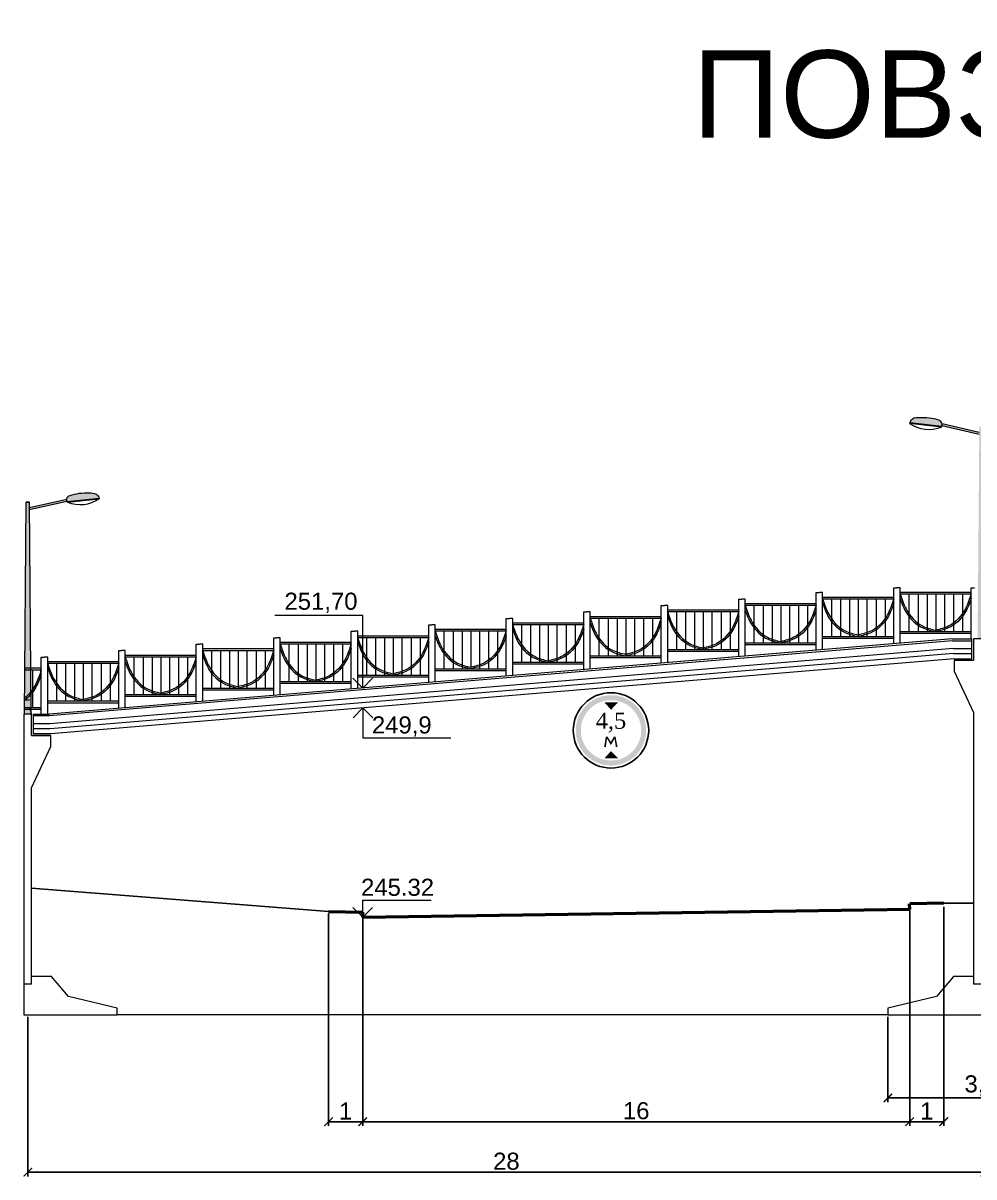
# Model space of a CAD drawing. Header units: millimetres. Extents: x -2825 to 30098, y -1816 to 5947.
# Drawn here: x -1453.17 to -1425.36, y -902.25 to -868.5 of the extents above; entities that cross this region are included whole.
import ezdxf

# ---------------------------------------------------------------- set-up
doc = ezdxf.new("R2010")
doc.units = ezdxf.units.MM
doc.linetypes.add('невидимая2', pattern=[4.7625, 3.175, -1.5875])
for name, color, linetype, lineweight in [('вертикалка', 200, 'Continuous', 9), ('дорога', 126, 'Continuous', 25), ('розрізи', 7, 'Continuous', 15), ('Текст', 7, 'Continuous', 20)]:
    doc.layers.add(name, color=color, linetype=linetype, lineweight=lineweight)
doc.styles.add('natasha', font='times.ttf', dxfattribs={"height": 2.5})
doc.styles.get("Standard").update_dxf_attribs({"font": 'arial.ttf'})
doc.dimstyles.new('Переход', dxfattribs={"dimscale": 0.1, "dimtxt": 5, "dimasz": 2.5, "dimexe": 1.25, "dimexo": 0.625, "dimtad": 1, "dimtxsty": 'Standard', "dimblk": 'ARCHTICK', "dimcen": 2.5, "dimadec": 0, "dimazin": 0, "dimtfac": 1, "dimtmove": 0, "dimatfit": 3, "dimldrblk": 'ARCHTICK', "dimfxl": 1, "dimarcsym": 0})

# ---------------------------------------------------------------- blocks, each defined once
blk = doc.blocks.new('_ArchTick')
at = {"color": 0, "linetype": 'ByBlock', "const_width": 0.15}
blk.add_lwpolyline([(-0.5, -0.5), (0.5, 0.5)], dxfattribs=at)
blk = doc.blocks.new('*D713')
at = {"layer": 'Defpoints', "color": 0, "transparency": 16777216}
for p in [(-1453.036, -897.508), (-1425.036, -897.508), (-1453.036, -902.11)]:
    blk.add_point(p, dxfattribs=at)
at = {"layer": 'Текст', "color": 0, "lineweight": -2, "transparency": 16777216}
for p, q in [((-1453.036, -897.57), (-1453.036, -902.235)), ((-1425.036, -897.57), (-1425.036, -902.235)), ((-1425.036, -902.11), (-1453.036, -902.11))]:
    blk.add_line(p, q, dxfattribs=at)
at = {"layer": 'Текст', "color": 0, "lineweight": -2, "transparency": 16777216, "xscale": 0.25, "yscale": 0.25, "zscale": 0.25, "rotation": 180}
blk.add_blockref('_ArchTick', (-1453.036, -902.11), dxfattribs=at)
at = {"layer": 'Текст', "color": 0, "lineweight": -2, "transparency": 16777216, "xscale": 0.25, "yscale": 0.25, "zscale": 0.25}
blk.add_blockref('_ArchTick', (-1425.036, -902.11), dxfattribs=at)
at = {"layer": 'Текст', "color": 0, "transparency": 16777216, "insert": (-1439.036, -901.792), "char_height": 0.5, "attachment_point": 5}
blk.add_mtext('28', dxfattribs=at)
blk = doc.blocks.new('*D715')
at = {"layer": 'Defpoints', "color": 0, "transparency": 16777216}
for p in [(-1443.238, -894.654), (-1427.238, -894.414), (-1443.238, -900.633)]:
    blk.add_point(p, dxfattribs=at)
at = {"layer": 'Текст', "color": 0, "lineweight": -2, "transparency": 16777216}
for p, q in [((-1427.238, -894.477), (-1427.238, -900.758)), ((-1443.238, -894.717), (-1443.238, -900.758)), ((-1427.238, -900.633), (-1443.238, -900.633))]:
    blk.add_line(p, q, dxfattribs=at)
at = {"layer": 'Текст', "color": 0, "lineweight": -2, "transparency": 16777216, "xscale": 0.25, "yscale": 0.25, "zscale": 0.25, "rotation": 180}
blk.add_blockref('_ArchTick', (-1443.238, -900.633), dxfattribs=at)
at = {"layer": 'Текст', "color": 0, "lineweight": -2, "transparency": 16777216, "xscale": 0.25, "yscale": 0.25, "zscale": 0.25}
blk.add_blockref('_ArchTick', (-1427.238, -900.633), dxfattribs=at)
at = {"layer": 'Текст', "color": 0, "transparency": 16777216, "insert": (-1435.238, -900.315), "char_height": 0.5, "attachment_point": 5}
blk.add_mtext('16', dxfattribs=at)
blk = doc.blocks.new('*D716')
at = {"layer": 'Defpoints', "color": 0, "transparency": 16777216}
for p in [(-1444.238, -894.484), (-1443.238, -894.504), (-1444.238, -900.633)]:
    blk.add_point(p, dxfattribs=at)
at = {"layer": 'Текст', "color": 0, "lineweight": -2, "transparency": 16777216}
for p, q in [((-1444.238, -894.547), (-1444.238, -900.758)), ((-1443.238, -894.567), (-1443.238, -900.758)), ((-1443.238, -900.633), (-1444.238, -900.633))]:
    blk.add_line(p, q, dxfattribs=at)
at = {"layer": 'Текст', "color": 0, "lineweight": -2, "transparency": 16777216, "xscale": 0.25, "yscale": 0.25, "zscale": 0.25, "rotation": 180}
blk.add_blockref('_ArchTick', (-1444.238, -900.633), dxfattribs=at)
at = {"layer": 'Текст', "color": 0, "lineweight": -2, "transparency": 16777216, "xscale": 0.25, "yscale": 0.25, "zscale": 0.25}
blk.add_blockref('_ArchTick', (-1443.238, -900.633), dxfattribs=at)
at = {"layer": 'Текст', "color": 0, "transparency": 16777216, "insert": (-1443.738, -900.319), "char_height": 0.5, "attachment_point": 5}
blk.add_mtext('1', dxfattribs=at)
blk = doc.blocks.new('*D720')
at = {"layer": 'Defpoints', "color": 0, "transparency": 16777216}
for p in [(-1427.238, -894.264), (-1426.238, -894.284), (-1427.238, -900.633)]:
    blk.add_point(p, dxfattribs=at)
at = {"layer": 'Текст', "color": 0, "lineweight": -2, "transparency": 16777216}
for p, q in [((-1427.238, -894.327), (-1427.238, -900.758)), ((-1426.238, -894.347), (-1426.238, -900.758)), ((-1426.238, -900.633), (-1427.238, -900.633))]:
    blk.add_line(p, q, dxfattribs=at)
at = {"layer": 'Текст', "color": 0, "lineweight": -2, "transparency": 16777216, "xscale": 0.25, "yscale": 0.25, "zscale": 0.25, "rotation": 180}
blk.add_blockref('_ArchTick', (-1427.238, -900.633), dxfattribs=at)
at = {"layer": 'Текст', "color": 0, "lineweight": -2, "transparency": 16777216, "xscale": 0.25, "yscale": 0.25, "zscale": 0.25}
blk.add_blockref('_ArchTick', (-1426.238, -900.633), dxfattribs=at)
at = {"layer": 'Текст', "color": 0, "transparency": 16777216, "insert": (-1426.738, -900.319), "char_height": 0.5, "attachment_point": 5}
blk.add_mtext('1', dxfattribs=at)
blk = doc.blocks.new('*D723')
at = {"layer": 'Defpoints', "color": 0, "transparency": 16777216}
for p in [(-1427.873, -897.508), (-1422.424, -897.508), (-1422.424, -899.936)]:
    blk.add_point(p, dxfattribs=at)
at = {"layer": 'Текст', "color": 0, "lineweight": -2, "transparency": 16777216}
for p, q in [((-1427.873, -897.57), (-1427.873, -900.061)), ((-1422.424, -897.57), (-1422.424, -900.061)), ((-1427.873, -899.936), (-1422.424, -899.936))]:
    blk.add_line(p, q, dxfattribs=at)
at = {"layer": 'Текст', "color": 0, "lineweight": -2, "transparency": 16777216, "xscale": 0.25, "yscale": 0.25, "zscale": 0.25, "rotation": 180}
blk.add_blockref('_ArchTick', (-1427.873, -899.936), dxfattribs=at)
at = {"layer": 'Текст', "color": 0, "lineweight": -2, "transparency": 16777216, "xscale": 0.25, "yscale": 0.25, "zscale": 0.25}
blk.add_blockref('_ArchTick', (-1422.424, -899.936), dxfattribs=at)
at = {"layer": 'Текст', "color": 0, "transparency": 16777216, "insert": (-1425.149, -899.573), "char_height": 0.5, "attachment_point": 5}
blk.add_mtext('3,5', dxfattribs=at)
blk = doc.blocks.new('3-13')
h = blk.add_hatch(color=1)
edge = h.paths.add_edge_path(flags=16)
edge.add_arc((3.5, 0), 2.8, 0, 360)
edge = h.paths.add_edge_path()
edge.add_arc((3.5, 0), 3.27, 0, 360)
blk.add_hatch(color=7).paths.add_polyline_path([(3.13, -0.77), (3.49, -1.37), (3.83, -0.77), (3.95, -1.54), (4.11, -1.54), (3.92, -0.57), (3.77, -0.57), (3.48, -1.07), (3.18, -0.57), (3.02, -0.57), (2.86, -1.54), (3.02, -1.54)])
at = {"color": 1}
blk.add_circle((3.5, 0), 3.5, dxfattribs=at)
at = {"color": 7}
for points in [[(2.89, 2.6), (4.17, 2.6), (3.5, 1.92)], [(2.89, -2.6), (4.17, -2.6), (3.5, -1.92)]]:
    blk.add_solid(points, dxfattribs=at)
at = {"insert": (2.08, 1.65), "char_height": 1.5, "attachment_point": 1, "style": 'natasha'}
blk.add_mtext_dynamic_manual_height_columns('4,5', width=3.0467, gutter_width=12.5, heights=[0], dxfattribs=at)

msp = doc.modelspace()

# ---------------------------------------------------------------- hatches: boundary and pattern name
at = {"layer": 'дорога', "lineweight": 5}
h = msp.add_hatch(color=0, dxfattribs=at)
h.dxf.hatch_style = 2
h.paths.add_polyline_path([(-1425.04961, -886.31642), (-1425.24802, -886.31807), (-1425.24961, -886.5151), (-1425.04795, -886.5151)])
h.paths.add_polyline_path([(-1425.19961, -880.31651), (-1425.09961, -880.31651), (-1425.04961, -886.31651), (-1425.24961, -886.31651)])
edge = h.paths.add_edge_path()
edge.add_spline(control_points=[(-1423.99945, -880.29596), (-1424.00683, -880.27848), (-1424.00949, -880.25487), (-1424.01058, -880.22531)], knot_values=[411.13482803, 411.13482803, 411.13482803, 411.13482803, 430.44361094, 430.44361094, 430.44361094, 430.44361094], degree=3, periodic=0)
edge.add_spline(control_points=[(-1424.01058, -880.22531), (-1423.98746, -880.15407), (-1423.92532, -880.10722), (-1423.60038, -880.03943), (-1423.38673, -880.04218), (-1423.16757, -880.04769), (-1423.08461, -880.12932), (-1423.0642, -880.18578), (-1423.06118, -880.19669)], knot_values=[0, 0, 0, 0, 32.53013839, 77.21019042, 130.24201518, 174.65733118, 196.4104363, 202.26797919, 202.26797919, 202.26797919, 202.26797919], degree=3, periodic=0)
edge.add_line((-1423.06118, -880.19669), (-1423.99945, -880.29596))
edge = h.paths.add_edge_path()
edge.add_spline(control_points=[(-1424.01058, -880.22531), (-1424.00978, -880.24692), (-1424.00815, -880.26535), (-1424.00444, -880.28053)], knot_values=[416.32851979, 416.32851979, 416.32851979, 416.32851979, 430.44361094, 430.44361094, 430.44361094, 430.44361094], degree=3, periodic=0)
edge.add_line((-1424.00444, -880.28053), (-1425.09781, -880.53255))
edge.add_line((-1425.09781, -880.53255), (-1425.0983, -880.47277))
edge.add_line((-1425.0983, -880.47277), (-1424.01058, -880.22531))
edge = h.paths.add_edge_path()
edge.add_spline(control_points=[(-1427.23804, -880.19669), (-1427.23501, -880.18578), (-1427.2146, -880.12932), (-1427.13165, -880.04769), (-1426.91248, -880.04218), (-1426.69883, -880.03943), (-1426.3739, -880.10722), (-1426.31175, -880.15407), (-1426.28864, -880.22531)], knot_values=[0, 0, 0, 0, 5.85754289, 27.61064801, 72.02596401, 125.05778877, 169.7378408, 202.26797919, 202.26797919, 202.26797919, 202.26797919], degree=3, periodic=0)
edge.add_spline(control_points=[(-1426.28864, -880.22531), (-1426.28973, -880.25487), (-1426.29238, -880.27848), (-1426.29976, -880.29596)], knot_values=[411.13482803, 411.13482803, 411.13482803, 411.13482803, 430.44361094, 430.44361094, 430.44361094, 430.44361094], degree=3, periodic=0)
edge.add_line((-1426.29976, -880.29596), (-1427.23804, -880.19669))
edge = h.paths.add_edge_path()
edge.add_line((-1425.20091, -880.47277), (-1425.20141, -880.53255))
edge.add_line((-1425.20141, -880.53255), (-1426.29477, -880.28053))
edge.add_spline(control_points=[(-1426.29477, -880.28053), (-1426.29106, -880.26535), (-1426.28943, -880.24692), (-1426.28864, -880.22531)], knot_values=[416.32851979, 416.32851979, 416.32851979, 416.32851979, 430.44361094, 430.44361094, 430.44361094, 430.44361094], degree=3, periodic=0)
edge.add_line((-1426.28864, -880.22531), (-1425.20091, -880.47277))
h = msp.add_hatch(color=0, dxfattribs=at)
h.dxf.hatch_style = 2
h.paths.add_polyline_path([(-1452.93711, -888.51592), (-1453.13552, -888.51758), (-1453.13711, -888.71461), (-1452.93545, -888.71461)])
h.paths.add_polyline_path([(-1453.08711, -882.51601), (-1452.98711, -882.51601), (-1452.93711, -888.51601), (-1453.13711, -888.51601)])
edge = h.paths.add_edge_path()
edge.add_spline(control_points=[(-1451.88695, -882.49547), (-1451.89433, -882.47798), (-1451.89699, -882.45437), (-1451.89808, -882.42482)], knot_values=[411.13482803, 411.13482803, 411.13482803, 411.13482803, 430.44361094, 430.44361094, 430.44361094, 430.44361094], degree=3, periodic=0)
edge.add_spline(control_points=[(-1451.89808, -882.42482), (-1451.87496, -882.35357), (-1451.81282, -882.30673), (-1451.48788, -882.23893), (-1451.27423, -882.24169), (-1451.05507, -882.24719), (-1450.97211, -882.32882), (-1450.9517, -882.38528), (-1450.94868, -882.39619)], knot_values=[0, 0, 0, 0, 32.53013839, 77.21019042, 130.24201518, 174.65733118, 196.4104363, 202.26797919, 202.26797919, 202.26797919, 202.26797919], degree=3, periodic=0)
edge.add_line((-1450.94868, -882.39619), (-1451.88695, -882.49547))
edge = h.paths.add_edge_path()
edge.add_spline(control_points=[(-1451.89808, -882.42482), (-1451.89728, -882.44642), (-1451.89565, -882.46485), (-1451.89194, -882.48003)], knot_values=[416.32851979, 416.32851979, 416.32851979, 416.32851979, 430.44361094, 430.44361094, 430.44361094, 430.44361094], degree=3, periodic=0)
edge.add_line((-1451.89194, -882.48003), (-1452.98531, -882.73205))
edge.add_line((-1452.98531, -882.73205), (-1452.9858, -882.67227))
edge.add_line((-1452.9858, -882.67227), (-1451.89808, -882.42482))

# ---------------------------------------------------------------- linework, layer by layer
at = {"color": 0}
for p, q in [((-1444.23813, -894.48429), (-1452.92378, -893.8001)), ((-1426.23813, -894.24429), (-1425.37378, -894.24429))]:
    msp.add_line(p, q, dxfattribs=at)
at = {"color": 0, "lineweight": 50}
msp.add_line((-1427.23813, -894.41429), (-1427.24113, -894.26435), dxfattribs=at)
at = {"color": 0, "lineweight": 9}
for points in [[(-1443.2338, -887.95052), (-1443.2338, -885.82477), (-1445.8125, -885.82477)], [(-1443.23578, -887.94854), (-1443.52382, -887.66051)], [(-1443.23578, -887.94854), (-1442.94775, -887.66051)], [(-1443.2338, -888.5327), (-1443.52184, -888.82074)], [(-1443.23813, -888.53306), (-1443.23813, -889.40608), (-1440.65943, -889.40608)], [(-1443.2338, -888.5327), (-1442.94577, -888.82074)], [(-1443.23813, -894.65429), (-1443.23813, -894.15429), (-1441.23813, -894.15429)], [(-1443.23813, -894.65429), (-1443.52616, -894.36626)], [(-1443.23813, -894.65429), (-1442.95009, -894.36626)], [(-1443.23813, -894.65429), (-1442.95009, -894.36626)]]:
    msp.add_lwpolyline(points, dxfattribs=at)
at = {"color": 0, "lineweight": 50}
for points in [[(-1426.23813, -894.24429), (-1427.23813, -894.26429)], [(-1444.23813, -894.48429), (-1443.23813, -894.50429)], [(-1443.23813, -894.65429), (-1427.23813, -894.41429)], [(-1443.23813, -894.65429), (-1443.23813, -894.50429)]]:
    msp.add_lwpolyline(points, dxfattribs=at)
at = {"layer": 'дорога', "color": 0, "lineweight": 5}
for p, q in [((-1426.31214, -880.31508), (-1427.24163, -880.21281)), ((-1426.29976, -880.29596), (-1427.23804, -880.19669)), ((-1425.20141, -880.53255), (-1426.29477, -880.28053)), ((-1425.20091, -880.47277), (-1426.28864, -880.22531)), ((-1452.9858, -882.67227), (-1451.89808, -882.42482)), ((-1452.98531, -882.73205), (-1451.89194, -882.48003)), ((-1451.88695, -882.49547), (-1450.94868, -882.39619)), ((-1451.87457, -882.51459), (-1450.94508, -882.41232)), ((-1453.13711, -888.71461), (-1453.08711, -882.51601)), ((-1453.08711, -882.51601), (-1452.98711, -882.51601)), ((-1452.98711, -882.51601), (-1453.08711, -882.51601)), ((-1452.93545, -888.71461), (-1452.98711, -882.51601)), ((-1453.09031, -882.90066), (-1453.09008, -882.90061)), ((-1452.9839, -882.90066), (-1452.98414, -882.90061)), ((-1429.9718, -885.15795), (-1429.87777, -885.15795)), ((-1429.9718, -886.84665), (-1429.9718, -885.15795)), ((-1429.78373, -885.15795), (-1429.87777, -885.15795)), ((-1429.78373, -886.831), (-1429.78373, -885.15795)), ((-1429.78373, -886.831), (-1429.78373, -885.15795)), ((-1427.70474, -885.0151), (-1427.61071, -885.0151)), ((-1427.70474, -886.65795), (-1427.70474, -885.0151)), ((-1427.51667, -885.0151), (-1427.61071, -885.0151)), ((-1427.51667, -885.0151), (-1427.61071, -885.0151)), ((-1427.51667, -886.6423), (-1427.51667, -885.0151)), ((-1427.51667, -886.6423), (-1427.51667, -885.0151)), ((-1427.51667, -885.14423), (-1425.43768, -885.14423)), ((-1427.51667, -885.19423), (-1425.43768, -885.19423)), ((-1427.25952, -885.19423), (-1427.25952, -886.29752)), ((-1426.9938, -885.19423), (-1426.9938, -886.29752)), ((-1426.72808, -885.19423), (-1426.72808, -886.29752)), ((-1426.47718, -885.19423), (-1426.47718, -886.29752)), ((-1426.22136, -885.19423), (-1426.22136, -886.29752)), ((-1425.95564, -885.19423), (-1425.95564, -886.29752)), ((-1425.68992, -885.19423), (-1425.68992, -886.29752)), ((-1425.43768, -886.5151), (-1425.43768, -885.0151)), ((-1425.43768, -885.0151), (-1425.34364, -885.0151)), ((-1434.50593, -885.53535), (-1434.41189, -885.53535)), ((-1434.50593, -887.22405), (-1434.50593, -885.53535)), ((-1434.31785, -885.53535), (-1434.41189, -885.53535)), ((-1434.31785, -887.2084), (-1434.31785, -885.53535)), ((-1434.31785, -887.2084), (-1434.31785, -885.53535)), ((-1432.23886, -885.34665), (-1432.14483, -885.34665)), ((-1432.23886, -887.03535), (-1432.23886, -885.34665)), ((-1432.05079, -885.34665), (-1432.14483, -885.34665)), ((-1432.05079, -887.0197), (-1432.05079, -885.34665)), ((-1432.05079, -887.0197), (-1432.05079, -885.34665)), ((-1432.05079, -885.47578), (-1429.9718, -885.47578)), ((-1432.05079, -885.52578), (-1429.9718, -885.52578)), ((-1431.79364, -885.52578), (-1431.79364, -886.62907)), ((-1431.52792, -885.52578), (-1431.52792, -886.62907)), ((-1431.2622, -885.52578), (-1431.2622, -886.62907)), ((-1431.0113, -885.52578), (-1431.0113, -886.62907)), ((-1430.75548, -885.52578), (-1430.75548, -886.62907)), ((-1430.48976, -885.52578), (-1430.48976, -886.62907)), ((-1430.22404, -885.52578), (-1430.22404, -886.62907)), ((-1429.78373, -885.28708), (-1427.70474, -885.28708)), ((-1429.78373, -885.33708), (-1427.70474, -885.33708)), ((-1429.52658, -885.33708), (-1429.52658, -886.44037)), ((-1429.26086, -885.33708), (-1429.26086, -886.44037)), ((-1428.99514, -885.33708), (-1428.99514, -886.44037)), ((-1428.74424, -885.33708), (-1428.74424, -886.44037)), ((-1428.48842, -885.33708), (-1428.48842, -886.44037)), ((-1428.2227, -885.33708), (-1428.2227, -886.44037)), ((-1427.95698, -885.33708), (-1427.95698, -886.44037)), ((-1436.77299, -885.72405), (-1436.67895, -885.72405)), ((-1436.77299, -887.41275), (-1436.77299, -885.72405)), ((-1436.58491, -885.72405), (-1436.67895, -885.72405)), ((-1436.58491, -887.3971), (-1436.58491, -885.72405)), ((-1436.58491, -887.3971), (-1436.58491, -885.72405)), ((-1436.58491, -885.85318), (-1434.50593, -885.85318)), ((-1434.31785, -885.66448), (-1432.23886, -885.66448)), ((-1434.31785, -885.71448), (-1432.23886, -885.71448)), ((-1434.0607, -885.71448), (-1434.0607, -886.81777)), ((-1433.79498, -885.71448), (-1433.79498, -886.81777)), ((-1433.52926, -885.71448), (-1433.52926, -886.81777)), ((-1433.27836, -885.71448), (-1433.27836, -886.81777)), ((-1433.02254, -885.71448), (-1433.02254, -886.81777)), ((-1432.75682, -885.71448), (-1432.75682, -886.81777)), ((-1432.4911, -885.71448), (-1432.4911, -886.81777)), ((-1441.30711, -886.10145), (-1441.21307, -886.10145)), ((-1441.30711, -887.79015), (-1441.30711, -886.10145)), ((-1441.11903, -886.10145), (-1441.21307, -886.10145)), ((-1441.11903, -887.7745), (-1441.11903, -886.10145)), ((-1441.11903, -887.7745), (-1441.11903, -886.10145)), ((-1439.04005, -885.91275), (-1438.94601, -885.91275)), ((-1439.04005, -887.60145), (-1439.04005, -885.91275)), ((-1438.85197, -885.91275), (-1438.94601, -885.91275)), ((-1438.85197, -887.5858), (-1438.85197, -885.91275)), ((-1438.85197, -887.5858), (-1438.85197, -885.91275)), ((-1438.85197, -886.04188), (-1436.77299, -886.04188)), ((-1438.85197, -886.09188), (-1436.77299, -886.09188)), ((-1438.59483, -886.09188), (-1438.59483, -887.19517)), ((-1438.3291, -886.09188), (-1438.3291, -887.19517)), ((-1438.06338, -886.09188), (-1438.06338, -887.19517)), ((-1437.81248, -886.09188), (-1437.81248, -887.19517)), ((-1437.55666, -886.09188), (-1437.55666, -887.19517)), ((-1437.29094, -886.09188), (-1437.29094, -887.19517)), ((-1437.02522, -886.09188), (-1437.02522, -887.19517)), ((-1436.58491, -885.90318), (-1434.50593, -885.90318)), ((-1436.32776, -885.90318), (-1436.32776, -887.00647)), ((-1436.06204, -885.90318), (-1436.06204, -887.00647)), ((-1435.79632, -885.90318), (-1435.79632, -887.00647)), ((-1435.54542, -885.90318), (-1435.54542, -887.00647)), ((-1435.2896, -885.90318), (-1435.2896, -887.00647)), ((-1435.02388, -885.90318), (-1435.02388, -887.00647)), ((-1434.75816, -885.90318), (-1434.75816, -887.00647)), ((-1445.84123, -886.47886), (-1445.74719, -886.47886)), ((-1445.84123, -888.16756), (-1445.84123, -886.47886)), ((-1445.65315, -886.47886), (-1445.74719, -886.47886)), ((-1445.65315, -888.1519), (-1445.65315, -886.47886)), ((-1445.65315, -888.1519), (-1445.65315, -886.47886)), ((-1443.57417, -886.29015), (-1443.48013, -886.29015)), ((-1443.57417, -887.97886), (-1443.57417, -886.29015)), ((-1443.38609, -886.29015), (-1443.48013, -886.29015)), ((-1443.38609, -887.9632), (-1443.38609, -886.29015)), ((-1443.38609, -887.9632), (-1443.38609, -886.29015)), ((-1443.38609, -886.41928), (-1441.30711, -886.41928)), ((-1443.38609, -886.46928), (-1441.30711, -886.46928)), ((-1443.12895, -886.46928), (-1443.12895, -887.57257)), ((-1442.86323, -886.46928), (-1442.86323, -887.57257)), ((-1442.5975, -886.46928), (-1442.5975, -887.57257)), ((-1442.3466, -886.46928), (-1442.3466, -887.57257)), ((-1442.09078, -886.46928), (-1442.09078, -887.57257)), ((-1441.82506, -886.46928), (-1441.82506, -887.57257)), ((-1441.55934, -886.46928), (-1441.55934, -887.57257)), ((-1441.11903, -886.23058), (-1439.04005, -886.23058)), ((-1441.11903, -886.28058), (-1439.04005, -886.28058)), ((-1440.86189, -886.28058), (-1440.86189, -887.38387)), ((-1440.59616, -886.28058), (-1440.59616, -887.38387)), ((-1440.33044, -886.28058), (-1440.33044, -887.38387)), ((-1440.07954, -886.28058), (-1440.07954, -887.38387)), ((-1439.82372, -886.28058), (-1439.82372, -887.38387)), ((-1439.558, -886.28058), (-1439.558, -887.38387)), ((-1439.29228, -886.28058), (-1439.29228, -887.38387)), ((-1429.78373, -886.44037), (-1427.70474, -886.44037)), ((-1429.78373, -886.49037), (-1427.70474, -886.49037)), ((-1427.51667, -886.29752), (-1425.43768, -886.29752)), ((-1427.51667, -886.34752), (-1425.43768, -886.34752)), ((-1450.37535, -886.85626), (-1450.28131, -886.85626)), ((-1450.37535, -888.54496), (-1450.37535, -886.85626)), ((-1450.18727, -886.85626), (-1450.28131, -886.85626)), ((-1450.18727, -888.5293), (-1450.18727, -886.85626)), ((-1450.18727, -888.5293), (-1450.18727, -886.85626)), ((-1448.10829, -886.66756), (-1448.01425, -886.66756)), ((-1448.10829, -888.35626), (-1448.10829, -886.66756)), ((-1447.92021, -886.66756), (-1448.01425, -886.66756)), ((-1447.92021, -888.3406), (-1447.92021, -886.66756)), ((-1447.92021, -888.3406), (-1447.92021, -886.66756)), ((-1447.92021, -886.79669), (-1445.84123, -886.79669)), ((-1447.92021, -886.84669), (-1445.84123, -886.84669)), ((-1447.66307, -886.84669), (-1447.66307, -887.94998)), ((-1447.39735, -886.84669), (-1447.39735, -887.94998)), ((-1447.13163, -886.84669), (-1447.13163, -887.94998)), ((-1446.88072, -886.84669), (-1446.88072, -887.94998)), ((-1446.6249, -886.84669), (-1446.6249, -887.94998)), ((-1446.35918, -886.84669), (-1446.35918, -887.94998)), ((-1446.09346, -886.84669), (-1446.09346, -887.94998)), ((-1445.65315, -886.60798), (-1443.57417, -886.60798)), ((-1445.65315, -886.65798), (-1443.57417, -886.65798)), ((-1445.39601, -886.65798), (-1445.39601, -887.76128)), ((-1445.13029, -886.65798), (-1445.13029, -887.76128)), ((-1444.86457, -886.65798), (-1444.86457, -887.76128)), ((-1444.61366, -886.65798), (-1444.61366, -887.76128)), ((-1444.35784, -886.65798), (-1444.35784, -887.76128)), ((-1444.09212, -886.65798), (-1444.09212, -887.76128)), ((-1443.8264, -886.65798), (-1443.8264, -887.76128)), ((-1434.31785, -886.81777), (-1432.23886, -886.81777)), ((-1434.31785, -886.86777), (-1432.23886, -886.86777)), ((-1432.05079, -886.62907), (-1429.9718, -886.62907)), ((-1432.05079, -886.67907), (-1429.9718, -886.67907)), ((-1452.64241, -887.04496), (-1452.54837, -887.04496)), ((-1452.64241, -888.73366), (-1452.64241, -887.04496)), ((-1452.45433, -887.04496), (-1452.54837, -887.04496)), ((-1452.45433, -888.718), (-1452.45433, -887.04496)), ((-1452.45433, -888.718), (-1452.45433, -887.04496)), ((-1452.45433, -887.17409), (-1450.37535, -887.17409)), ((-1452.45433, -887.22409), (-1450.37535, -887.22409)), ((-1452.19719, -887.22409), (-1452.19719, -888.32738)), ((-1451.93147, -887.22409), (-1451.93147, -888.32738)), ((-1451.66575, -887.22409), (-1451.66575, -888.32738)), ((-1451.41484, -887.22409), (-1451.41484, -888.32738)), ((-1451.15902, -887.22409), (-1451.15902, -888.32738)), ((-1450.8933, -887.22409), (-1450.8933, -888.32738)), ((-1450.62758, -887.22409), (-1450.62758, -888.32738)), ((-1450.18727, -886.98539), (-1448.10829, -886.98539)), ((-1450.18727, -887.03539), (-1448.10829, -887.03539)), ((-1449.93013, -887.03539), (-1449.93013, -888.13868)), ((-1449.66441, -887.03539), (-1449.66441, -888.13868)), ((-1449.39869, -887.03539), (-1449.39869, -888.13868)), ((-1449.14778, -887.03539), (-1449.14778, -888.13868)), ((-1448.89196, -887.03539), (-1448.89196, -888.13868)), ((-1448.62624, -887.03539), (-1448.62624, -888.13868)), ((-1448.36052, -887.03539), (-1448.36052, -888.13868)), ((-1438.85197, -887.19517), (-1436.77299, -887.19517)), ((-1436.58491, -887.00647), (-1434.50593, -887.00647)), ((-1436.58491, -887.05647), (-1434.50593, -887.05647)), ((-1453.12661, -887.41279), (-1452.64241, -887.41279)), ((-1453.1262, -887.36279), (-1452.64241, -887.36279)), ((-1452.89464, -887.41279), (-1452.89464, -888.51608)), ((-1441.11903, -887.38387), (-1439.04005, -887.38387)), ((-1441.11903, -887.43387), (-1439.04005, -887.43387)), ((-1438.85197, -887.24517), (-1436.77299, -887.24517)), ((-1445.65315, -887.76128), (-1443.57417, -887.76128)), ((-1445.65315, -887.81128), (-1443.57417, -887.81128)), ((-1443.38609, -887.57257), (-1441.30711, -887.57257)), ((-1443.38609, -887.62257), (-1441.30711, -887.62257)), ((-1450.18727, -888.13868), (-1448.10829, -888.13868)), ((-1450.18727, -888.18868), (-1448.10829, -888.18868)), ((-1447.92021, -887.94998), (-1445.84123, -887.94998)), ((-1447.92021, -887.99998), (-1445.84123, -887.99998)), ((-1453.13591, -888.56608), (-1452.64241, -888.56608)), ((-1453.13551, -888.51608), (-1452.64241, -888.51608)), ((-1452.45433, -888.32738), (-1450.37535, -888.32738)), ((-1452.45433, -888.37738), (-1450.37535, -888.37738))]:
    msp.add_line(p, q, dxfattribs=at)
for centre, start, end in [((-1426.67991, -879.38257), 235.919078, 291.523534), ((-1451.5068, -881.58207), 248.476466, 304.080922)]:
    msp.add_arc(centre, 1.00241, start, end, dxfattribs=at)
for points, knots in [([(-1426.28864, -880.22531), (-1426.31175, -880.15407), (-1426.3739, -880.10722), (-1426.69883, -880.03943), (-1426.91248, -880.04218), (-1427.13165, -880.04769), (-1427.21817, -880.13284), (-1427.23946, -880.1988), (-1427.24163, -880.21281)], [0, 0, 0, 0, 32.53013839, 77.21019042, 130.24201518, 174.65733118, 196.4104363, 205.37325873, 205.37325873, 205.37325873, 205.37325873]), ([(-1426.31214, -880.31508), (-1426.31181, -880.31475), (-1426.29485, -880.29709), (-1426.29017, -880.26675), (-1426.28864, -880.22531)], [402.84313732, 402.84313732, 402.84313732, 402.84313732, 403.37123583, 430.44361094, 430.44361094, 430.44361094, 430.44361094]), ([(-1451.89808, -882.42482), (-1451.87496, -882.35357), (-1451.81282, -882.30673), (-1451.48788, -882.23893), (-1451.27423, -882.24169), (-1451.05507, -882.24719), (-1450.96854, -882.33234), (-1450.94725, -882.3983), (-1450.94508, -882.41232)], [0, 0, 0, 0, 32.53013839, 77.21019042, 130.24201518, 174.65733118, 196.4104363, 205.37325873, 205.37325873, 205.37325873, 205.37325873]), ([(-1451.87457, -882.51459), (-1451.8749, -882.51425), (-1451.89186, -882.49659), (-1451.89655, -882.46625), (-1451.89808, -882.42482)], [402.84313732, 402.84313732, 402.84313732, 402.84313732, 403.37123583, 430.44361094, 430.44361094, 430.44361094, 430.44361094]), ([(-1452.64241, -887.55091), (-1452.69463, -887.69458), (-1452.79812, -887.97928), (-1453.01109, -888.21504), (-1453.1338, -888.30458)], [0, 0, 0, 0, 0.457418611, 0.906445646, 0.906445646, 0.906445646, 0.906445646]), ([(-1452.64241, -887.41279), (-1452.69088, -887.56306), (-1452.79026, -887.87118), (-1453.00224, -888.14233), (-1453.13333, -888.24694)], [0, 0, 0, 0, 0.474399814, 0.972648782, 0.972648782, 0.972648782, 0.972648782])]:
    msp.add_open_spline(points, degree=3, knots=knots, dxfattribs=at)
for points in [[(-1427.51667, -885.19423), (-1427.34447, -885.63627), (-1426.86218, -886.13385), (-1426.47718, -886.25626)], [(-1425.43768, -885.19423), (-1425.60989, -885.63627), (-1426.09217, -886.13385), (-1426.47718, -886.25626)], [(-1432.05079, -885.52578), (-1431.87859, -885.96782), (-1431.3963, -886.4654), (-1431.0113, -886.58781)], [(-1429.9718, -885.52578), (-1430.14401, -885.96782), (-1430.62629, -886.4654), (-1431.0113, -886.58781)], [(-1429.78373, -885.33708), (-1429.61153, -885.77912), (-1429.12924, -886.2767), (-1428.74424, -886.39911)], [(-1429.78373, -885.47521), (-1429.59918, -885.89375), (-1429.11198, -886.3341), (-1428.74424, -886.44037)], [(-1427.70474, -885.33708), (-1427.87695, -885.77912), (-1428.35923, -886.2767), (-1428.74424, -886.39911)], [(-1427.70474, -885.47521), (-1427.88929, -885.89375), (-1428.37649, -886.3341), (-1428.74424, -886.44037)], [(-1427.51667, -885.33236), (-1427.33212, -885.7509), (-1426.84492, -886.19126), (-1426.47718, -886.29752)], [(-1425.43768, -885.33236), (-1425.62223, -885.7509), (-1426.10943, -886.19126), (-1426.47718, -886.29752)], [(-1434.31785, -885.71448), (-1434.14565, -886.15652), (-1433.66336, -886.6541), (-1433.27836, -886.77651)], [(-1434.31785, -885.85261), (-1434.1333, -886.27115), (-1433.64611, -886.71151), (-1433.27836, -886.81777)], [(-1432.23886, -885.71448), (-1432.41107, -886.15652), (-1432.89336, -886.6541), (-1433.27836, -886.77651)], [(-1432.23886, -885.85261), (-1432.42341, -886.27115), (-1432.91061, -886.71151), (-1433.27836, -886.81777)], [(-1432.05079, -885.66391), (-1431.86624, -886.08245), (-1431.37904, -886.52281), (-1431.0113, -886.62907)], [(-1429.9718, -885.66391), (-1430.15635, -886.08245), (-1430.64355, -886.52281), (-1431.0113, -886.62907)], [(-1438.85197, -886.09188), (-1438.67977, -886.53393), (-1438.19748, -887.0315), (-1437.81248, -887.15391)], [(-1436.77299, -886.09188), (-1436.94519, -886.53393), (-1437.42748, -887.0315), (-1437.81248, -887.15391)], [(-1436.58491, -885.90318), (-1436.41271, -886.34523), (-1435.93042, -886.8428), (-1435.54542, -886.96521)], [(-1436.58491, -886.04131), (-1436.40036, -886.45985), (-1435.91317, -886.90021), (-1435.54542, -887.00647)], [(-1434.50593, -885.90318), (-1434.67813, -886.34523), (-1435.16042, -886.8428), (-1435.54542, -886.96521)], [(-1434.50593, -886.04131), (-1434.69047, -886.45985), (-1435.17767, -886.90021), (-1435.54542, -887.00647)], [(-1443.38609, -886.46928), (-1443.21389, -886.91133), (-1442.7316, -887.4089), (-1442.3466, -887.53131)], [(-1441.30711, -886.46928), (-1441.47931, -886.91133), (-1441.9616, -887.4089), (-1442.3466, -887.53131)], [(-1441.11903, -886.28058), (-1440.94683, -886.72263), (-1440.46454, -887.2202), (-1440.07954, -887.34261)], [(-1441.11903, -886.41871), (-1440.93449, -886.83725), (-1440.44729, -887.27761), (-1440.07954, -887.38387)], [(-1439.04005, -886.28058), (-1439.21225, -886.72263), (-1439.69454, -887.2202), (-1440.07954, -887.34261)], [(-1439.04005, -886.41871), (-1439.22459, -886.83725), (-1439.71179, -887.27761), (-1440.07954, -887.38387)], [(-1438.85197, -886.23001), (-1438.66743, -886.64855), (-1438.18023, -887.08891), (-1437.81248, -887.19517)], [(-1436.77299, -886.23001), (-1436.95753, -886.64855), (-1437.44473, -887.08891), (-1437.81248, -887.19517)], [(-1447.92021, -886.84669), (-1447.74801, -887.28873), (-1447.26572, -887.7863), (-1446.88072, -887.90871)], [(-1445.84123, -886.84669), (-1446.01343, -887.28873), (-1446.49572, -887.7863), (-1446.88072, -887.90871)], [(-1445.65315, -886.65798), (-1445.48095, -887.10003), (-1444.99866, -887.5976), (-1444.61366, -887.72001)], [(-1445.65315, -886.79611), (-1445.46861, -887.21465), (-1444.98141, -887.65501), (-1444.61366, -887.76128)], [(-1443.57417, -886.65798), (-1443.74637, -887.10003), (-1444.22866, -887.5976), (-1444.61366, -887.72001)], [(-1443.57417, -886.79611), (-1443.75871, -887.21465), (-1444.24591, -887.65501), (-1444.61366, -887.76128)], [(-1443.38609, -886.60741), (-1443.20155, -887.02595), (-1442.71435, -887.46631), (-1442.3466, -887.57257)], [(-1441.30711, -886.60741), (-1441.49165, -887.02595), (-1441.97885, -887.46631), (-1442.3466, -887.57257)], [(-1452.45433, -887.22409), (-1452.28213, -887.66613), (-1451.79984, -888.1637), (-1451.41484, -888.28611)], [(-1450.37535, -887.22409), (-1450.54755, -887.66613), (-1451.02984, -888.1637), (-1451.41484, -888.28611)], [(-1450.18727, -887.03539), (-1450.01507, -887.47743), (-1449.53278, -887.975), (-1449.14778, -888.09741)], [(-1450.18727, -887.17351), (-1450.00273, -887.59205), (-1449.51553, -888.03241), (-1449.14778, -888.13868)], [(-1448.10829, -887.03539), (-1448.28049, -887.47743), (-1448.76278, -887.975), (-1449.14778, -888.09741)], [(-1448.10829, -887.17351), (-1448.29283, -887.59205), (-1448.78003, -888.03241), (-1449.14778, -888.13868)], [(-1447.92021, -886.98481), (-1447.73567, -887.40335), (-1447.24847, -887.84371), (-1446.88072, -887.94998)], [(-1445.84123, -886.98481), (-1446.02577, -887.40335), (-1446.51297, -887.84371), (-1446.88072, -887.94998)], [(-1452.45433, -887.36221), (-1452.26979, -887.78075), (-1451.78259, -888.22111), (-1451.41484, -888.32738)], [(-1450.37535, -887.36221), (-1450.5599, -887.78075), (-1451.04709, -888.22111), (-1451.41484, -888.32738)]]:
    msp.add_spline(points, degree=3, dxfattribs=at)
at = {"layer": 'розрізи', "color": 0}
for p, q in [((-1425.98854, -886.5151), (-1452.41354, -888.71461)), ((-1425.98854, -886.5151), (-1425.42378, -886.5151)), ((-1425.42378, -887.09293), (-1425.42378, -886.5151)), ((-1425.37378, -886.5151), (-1425.37378, -887.14293)), ((-1424.92378, -886.5151), (-1425.37378, -886.5151)), ((-1425.98439, -886.56493), (-1452.40939, -888.76443)), ((-1425.96531, -886.79414), (-1452.39031, -888.99364)), ((-1425.98439, -886.56493), (-1425.42378, -886.56493)), ((-1425.96531, -886.79414), (-1425.42378, -886.79414)), ((-1425.95287, -886.94362), (-1452.37787, -889.14312)), ((-1425.93628, -887.09293), (-1452.36128, -889.29244)), ((-1425.95287, -886.94362), (-1425.42378, -886.94362)), ((-1425.93628, -887.09293), (-1425.42378, -887.09293)), ((-1425.37378, -887.14293), (-1425.93628, -887.14293)), ((-1425.93628, -887.14293), (-1425.93628, -887.45556)), ((-1425.93628, -887.45556), (-1425.37378, -888.66908)), ((-1453.14878, -888.51461), (-1453.08628, -888.51461)), ((-1452.98946, -888.30498), (-1453.1338, -888.30498)), ((-1452.98628, -888.51461), (-1452.92378, -888.71461)), ((-1453.14878, -888.71461), (-1453.14878, -897.50753)), ((-1452.92378, -888.71461), (-1453.14878, -888.71461)), ((-1452.92378, -889.34244), (-1452.92378, -888.71461)), ((-1452.87378, -889.29244), (-1452.87378, -888.71461)), ((-1452.87378, -888.71461), (-1452.41354, -888.71461)), ((-1452.40939, -888.76443), (-1452.87378, -888.76443)), ((-1425.37378, -888.66908), (-1425.37378, -896.60753)), ((-1452.39031, -888.99364), (-1452.87378, -888.99364)), ((-1452.37787, -889.14312), (-1452.87378, -889.14312)), ((-1452.36128, -889.34244), (-1452.92378, -889.34244)), ((-1452.36128, -889.29244), (-1452.87378, -889.29244)), ((-1452.36128, -889.65506), (-1452.36128, -889.34244)), ((-1452.92378, -890.86859), (-1452.36128, -889.65506)), ((-1452.92378, -896.60753), (-1452.92378, -890.86859)), ((-1452.92378, -896.60753), (-1453.14878, -896.60753)), ((-1452.34323, -896.38253), (-1452.92378, -896.38253)), ((-1451.84335, -896.97622), (-1452.34323, -896.38253)), ((-1425.95432, -896.38253), (-1426.45421, -896.97622)), ((-1425.37378, -896.38253), (-1425.95432, -896.38253)), ((-1424.92378, -896.60753), (-1425.37378, -896.60753)), ((-1450.42433, -897.31459), (-1451.84335, -896.97622)), ((-1426.45421, -896.97622), (-1427.87323, -897.31459)), ((-1450.42433, -897.50753), (-1450.42433, -897.31459)), ((-1427.87323, -897.31459), (-1427.87323, -897.50753)), ((-1453.14878, -897.50753), (-1450.42433, -897.50753)), ((-1427.87323, -897.50753), (-1450.42433, -897.50753)), ((-1427.87323, -897.50753), (-1422.42433, -897.50753))]:
    msp.add_line(p, q, dxfattribs=at)
at = {"layer": 'розрізи', "color": 0, "lineweight": 20}
msp.add_line((-1452.92378, -889.34244), (-1452.36128, -889.34244), dxfattribs=at)
at = {"layer": 'розрізи', "color": 0, "linetype": 'невидимая2'}
msp.add_line((-1453.14878, -894.09197), (-1453.14878, -894.79216), dxfattribs=at)

# ---------------------------------------------------------------- block references
at = {"color": 0, "linetype": 'Continuous', "xscale": 0.315, "yscale": 0.315, "zscale": 0.315}
msp.add_blockref('3-13', (-1437.0783, -889.18781), dxfattribs=at)

# ---------------------------------------------------------------- texts
msp.add_text('ПОВЗДОВЖНІЙ РОЗРІЗ ШТУЧНОЇ СПОРУДИ 2-2', height=2.553).set_placement((-1433.5931, -871.85252))
at = {"layer": 'вертикалка', "color": 0}
for s, p in [('251,70', (-1445.52695, -885.65968)), ('249,9', (-1442.96967, -889.27841)), ('245.32', (-1443.2879, -894.02662))]:
    msp.add_text(s, height=0.5, dxfattribs=at).set_placement(p)

# ---------------------------------------------------------------- dimensions: what is measured, and where the dimension line sits
at = {"layer": 'Текст', "color": 0}
for base, p1, p2, picture, middle in [((-1427.23813, -900.63296), (-1426.23813, -894.28429), (-1427.23813, -894.26429), '*D720', (-1426.73813, -900.63296)), ((-1444.23813, -900.63296), (-1443.23813, -894.50429), (-1444.23813, -894.48429), '*D716', (-1443.73813, -900.63296)), ((-1443.23813, -900.63296), (-1427.23813, -894.41429), (-1443.23813, -894.65429), '*D715', (-1435.23813, -900.63296)), ((-1453.03628, -902.11018), (-1425.03628, -897.50753), (-1453.03628, -897.50753), '*D713', (-1439.03628, -902.11018))]:
    dim = msp.add_linear_dim(base=base, p1=p1, p2=p2, dimstyle='Переход', dxfattribs=at)
    dim.commit()
    dim.dimension.update_dxf_attribs({"geometry": picture, "text_midpoint": middle, "dimtype": 160})
dim = msp.add_linear_dim(base=(-1422.42433, -899.93554), p1=(-1427.87323, -897.50753), p2=(-1422.42433, -897.50753), text='3,5', dimstyle='Переход', dxfattribs=at)
dim.commit()
dim.dimension.update_dxf_attribs({"geometry": '*D723', "text_midpoint": (-1425.14878, -899.93554), "dimtype": 160})

doc.saveas('drawing.dxf')
